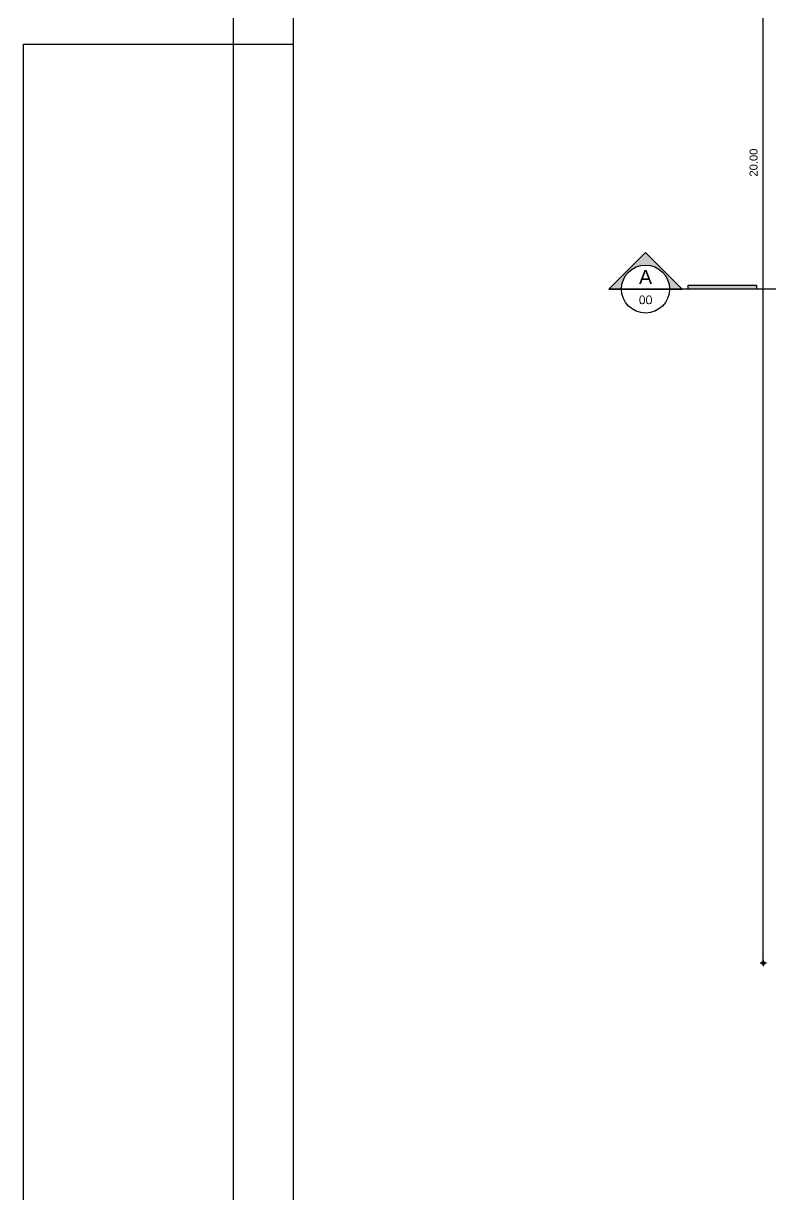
# Model space of a CAD drawing. Header units: millimetres. Extents: x 1111 to 1333, y -447 to -319.
# Drawn here: x 1112.22 to 1121.55, y -428.45 to -413.82 of the extents above; entities that cross this region are included whole.
import ezdxf
from ezdxf.enums import TextEntityAlignment as Align

# ---------------------------------------------------------------- set-up
doc = ezdxf.new("R2010")
doc.units = ezdxf.units.MM
doc.header["$PDMODE"] = 35
doc.linetypes.add('ACAD_ISO04W100', pattern=[30, 24, -3, 0, -3])
for name, color, linetype in [('ARQ-EIXOS', 2, 'ACAD_ISO04W100'), ('ARQ-SÍMBOLOS', 2, 'Continuous'), ('ARQ-TEXTO2', 2, 'Continuous'), ('ARQ-TEXTO4', 4, 'Continuous'), ('CERCAD-1', 1, 'Continuous'), ('CERCAD-2', 7, 'Continuous'), ('COTAS', 1, 'Continuous')]:
    doc.layers.add(name, color=color, linetype=linetype)
doc.styles.add('ARIAL', font='arial.ttf')
doc.styles.add('CARIMBO_DADOS', font='arial.ttf', dxfattribs={"height": 0.1})
doc.styles.add('ROMANS', font='romans')
doc.dimstyles.new('COTAS_EXTERNAS', dxfattribs={"dimtxt": 0.1, "dimasz": 0.01, "dimexe": 0, "dimexo": 0, "dimgap": 0.07, "dimtad": 1, "dimzin": 5, "dimdsep": 46, "dimtxsty": 'CARIMBO_DADOS', "dimblk1": 'CIRCULOS', "dimblk2": 'CIRCULOS', "dimsah": 1, "dimcen": 0, "dimse1": 1, "dimse2": 1, "dimclrd": 8, "dimclre": 8, "dimclrt": 230, "dimadec": 0, "dimazin": 0, "dimtfac": 100, "dimtix": 1, "dimtmove": 2, "dimatfit": 3, "dimldrblk": 'CIRCULOS', "dimfxl": 0, "dimtolj": 1, "dimtzin": 5, "dimarcsym": 0})

# ---------------------------------------------------------------- blocks, each defined once
blk = doc.blocks.new('Símbolo_Corte')
at = {"layer": 'ARQ-SÍMBOLOS'}
h = blk.add_hatch(color=256, dxfattribs=at)
h.dxf.hatch_style = 1
h.paths.add_polyline_path([(0, 0.915), (-0.915, 0), (-0.6, 0, -1), (0.6, 0), (0.915, 0)])
at = {"layer": 'ARQ-SÍMBOLOS', "ltscale": 0.1}
blk.add_hatch(color=256, dxfattribs=at).paths.add_polyline_path([(1.063, 0.1), (2.775, 0.1), (2.775, 0), (1.063, 0)])
at = {"layer": 'ARQ-SÍMBOLOS'}
for p, q in [((-0.915, 0), (-0.6, 0)), ((0.6, 0), (0.915, 0))]:
    blk.add_line(p, q, dxfattribs=at)
at = {"layer": 'ARQ-SÍMBOLOS', "color": 4}
blk.add_line((-0.6, 0), (0.6, 0), dxfattribs=at)
at = {"layer": 'ARQ-SÍMBOLOS'}
blk.add_lwpolyline([(-0.915, 0), (0, 0.915), (0.915, 0)], dxfattribs=at)
blk.add_lwpolyline([(1.063, 0.1), (2.775, 0.1), (2.775, 0), (1.063, 0)], close=True, dxfattribs=at)
blk.add_circle((0, 0), 0.6, dxfattribs=at)
at = {"layer": 'ARQ-TEXTO2', "style": 'ROMANS'}
blk.add_attdef('NUMERO-FOLHA', text='', height=0.2, dxfattribs=at).set_placement((0, -0.271), align=Align.MIDDLE_CENTER)
at = {"layer": 'ARQ-TEXTO4', "style": 'ARIAL'}
blk.add_attdef('NUMERO-DESENHO-NA-FOLHA', text='', height=0.35, dxfattribs=at).set_placement((0, 0.301), align=Align.MIDDLE_CENTER)
blk = doc.blocks.new('CIRCULOS')
at = {"layer": 'COTAS'}
for p, q in [((-4, 0), (4, 0)), ((0, 4), (0, -4))]:
    blk.add_line(p, q, dxfattribs=at)
for radius in [2, 1]:
    blk.add_circle((0, 0), radius, dxfattribs=at)
blk = doc.blocks.new('*D193')
at = {"color": 8, "lineweight": -2, "transparency": 16777216}
blk.add_line((1121.458, -425.545), (1121.458, -405.565), dxfattribs=at)
at = {"layer": 'DEFPOINTS', "color": 0, "transparency": 16777216}
for p in [(1121.458, -405.555), (1121.763, -405.555), (1121.763, -425.555)]:
    blk.add_point(p, dxfattribs=at)
at = {"color": 8, "lineweight": -2, "transparency": 16777216, "xscale": 0.01, "yscale": 0.01, "zscale": 0.01}
for p, rotation in [((1121.458, -405.555), 90), ((1121.458, -425.555), 270)]:
    blk.add_blockref('CIRCULOS', p, dxfattribs=dict(at, rotation=rotation))
at = {"color": 230, "transparency": 16777216, "insert": (1121.337, -415.555), "char_height": 0.1, "attachment_point": 5, "rotation": 90, "style": 'CARIMBO_DADOS'}
blk.add_mtext('\\A1;20.00', dxfattribs=at)

msp = doc.modelspace()

# ---------------------------------------------------------------- linework, layer by layer
msp.add_line((1112.217, -414.075), (1115.592, -414.075))
at = {"layer": 'ARQ-EIXOS', "ltscale": 0.05}
msp.add_line((1123.747, -417.135), (1119.529, -417.135), dxfattribs=at)
at = {"layer": 'CERCAD-1'}
msp.add_lwpolyline([(1178.592, -446.25), (1115.592, -446.25), (1115.592, -403.35), (1178.592, -403.35)], close=True, dxfattribs=at)
at = {"layer": 'CERCAD-2'}
for p, q in [((1114.842, -447), (1114.842, -402.6)), ((1112.217, -447), (1112.217, -414.075))]:
    msp.add_line(p, q, dxfattribs=at)

# ---------------------------------------------------------------- block references
at = {"layer": 'ARQ-SÍMBOLOS', "ltscale": 0.03, "xscale": 0.5, "yscale": 0.5, "zscale": 0.5}
msp.add_blockref('Símbolo_Corte', (1119.987, -417.135), dxfattribs=at).add_auto_attribs({'NUMERO-FOLHA': '00', 'NUMERO-DESENHO-NA-FOLHA': 'A'})

# ---------------------------------------------------------------- dimensions: what is measured, and where the dimension line sits
dim = msp.add_linear_dim(base=(1121.458, -405.555), p1=(1121.763, -425.555), p2=(1121.763, -405.555), angle=90, dimstyle='COTAS_EXTERNAS')
dim.commit()
dim.dimension.update_dxf_attribs({"geometry": '*D193', "text_midpoint": (1121.337, -415.555)})

doc.saveas('drawing.dxf')
